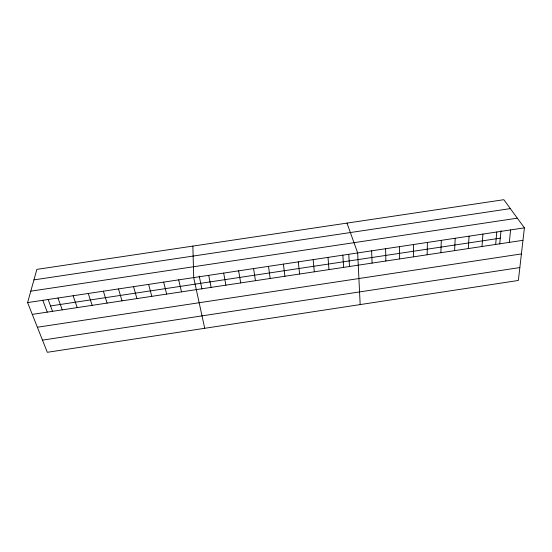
<?xml version="1.0" encoding="UTF-8"?>
<svg xmlns="http://www.w3.org/2000/svg" width="552" height="552" viewBox="0 0 552 552"><rect width="100%" height="100%" fill="white"/><g stroke="black" fill="none" stroke-linecap="round" stroke-linejoin="round"><path stroke-width="0.83" d="M413.407 256.852L413.489 244.529M427.151 254.782L427.407 242.438M440.882 252.706L441.31 240.348M454.606 250.636L455.2 238.257M468.31 248.566L469.069 236.173M481.993 246.502L482.924 234.082M495.668 244.439L496.765 232.006M499.746 243.998L500.974 230.715M509.323 242.376L510.593 229.922M524.4 227.845L518.369 280.457L47.313 352.3L27.6 302.593L36.867 269.376L503.831 199.7L524.4 227.845L27.6 302.593M50.536 305.946L500.284 238.16M32.278 314.385L522.972 240.313M37.377 327.239L521.412 253.92M42.49 340.129L519.846 267.561M33.934 279.885L510.345 208.608M30.788 291.166L517.327 218.171M42.787 300.309L47.279 312.121M48.19 299.66L52.612 311.494M57.96 298.025L62.259 309.858M346.987 223.105L357.668 252.933L360.173 304.587M73.119 295.741L77.225 307.602M88.251 293.464L92.17 305.346M103.369 291.194L107.102 303.089M118.473 288.917L122.013 300.84M133.556 286.654L136.91 298.591M148.619 284.383L151.786 296.341M163.668 282.12L166.649 294.099M178.696 279.857L181.491 291.863M204.709 328.295L193.704 277.601L192.869 246.102M199.21 276.11L201.922 288.958M208.697 275.344L211.126 287.385M223.677 273.088L225.913 285.156M238.636 270.839L240.686 282.928M253.575 268.589L255.445 280.699M268.5 266.347L270.183 278.47M283.404 264.104L284.908 276.248M298.294 261.862L299.612 274.033M313.163 259.626L314.302 271.812M328.012 257.391L328.971 269.597M342.847 255.162L343.627 267.389M348.788 254.431L349.492 266.685M371.648 250.829L372.069 263.09M385.613 248.724L385.862 261.013M399.558 246.627L399.641 258.929"/></g></svg>
